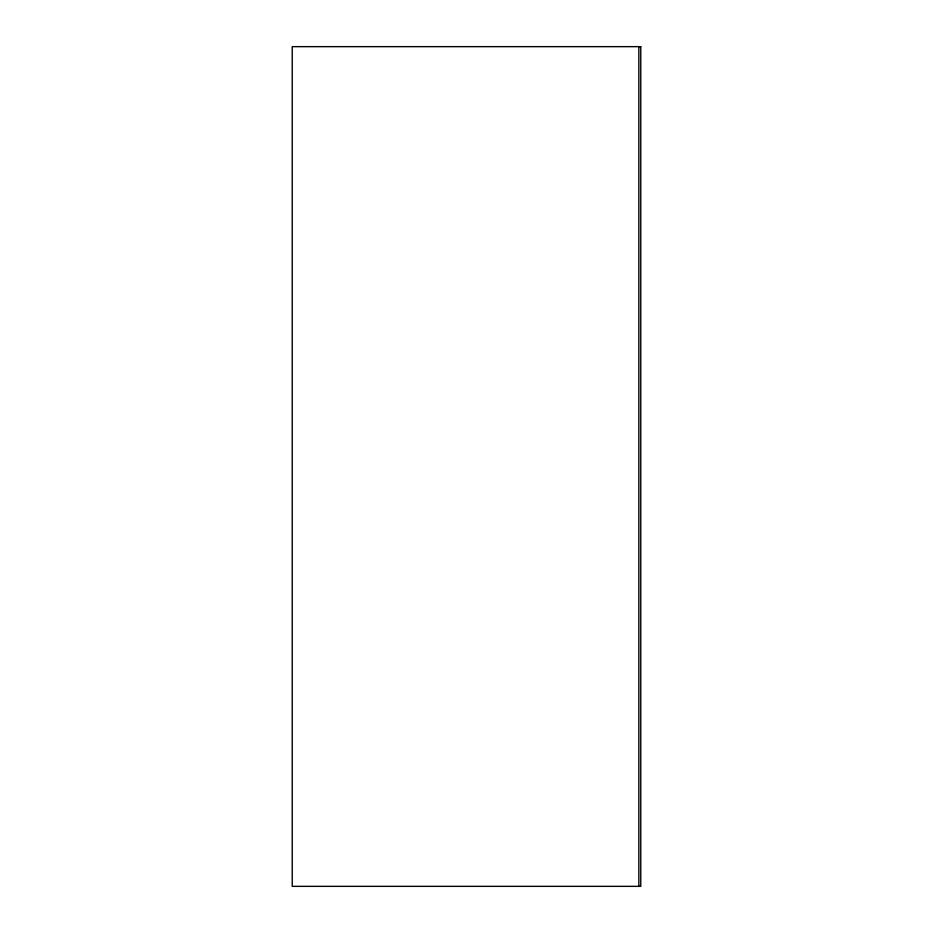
<?xml version="1.0" encoding="UTF-8"?>
<svg xmlns="http://www.w3.org/2000/svg" width="933" height="933" viewBox="0 0 933 933"><rect width="100%" height="100%" fill="white"/><g stroke="black" fill="none" stroke-linecap="round" stroke-linejoin="round"><path stroke-width="1.4" d="M638.848 46.65L638.848 886.35M640.761 46.65L292.239 46.65L292.239 886.35L640.761 886.35L640.761 46.65"/></g></svg>
